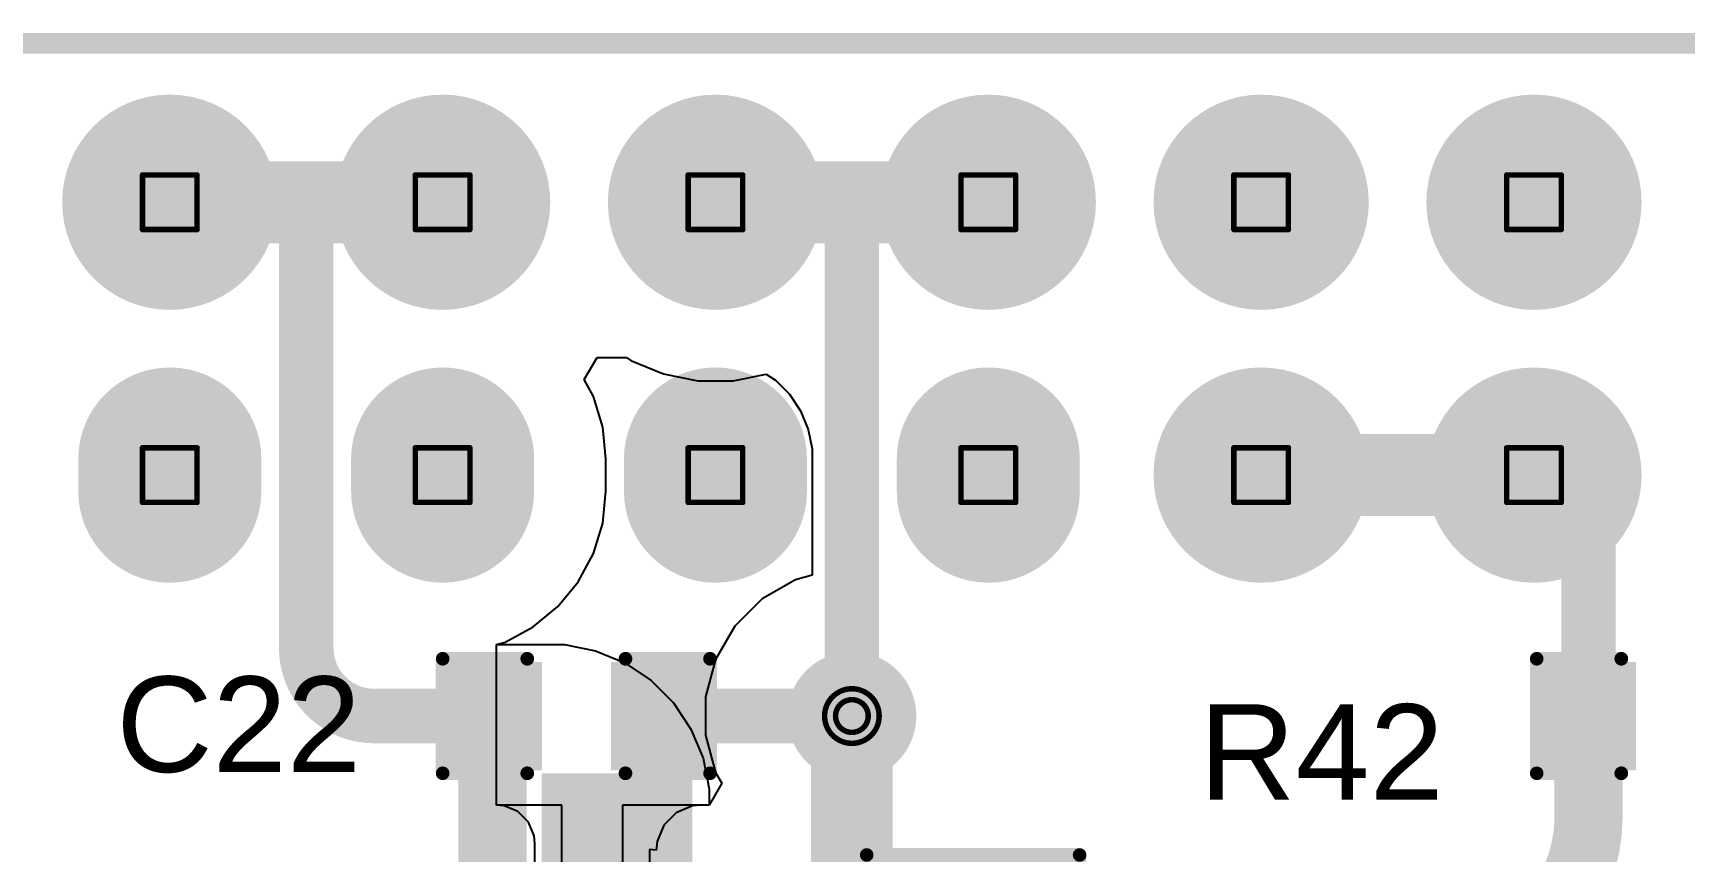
# Model space of a CAD drawing. Header units: inches. Extents: x 0 to 276, y 0 to 124.
# Drawn here: x 49.92 to 65.3, y 57.22 to 64.85 of the extents above; entities that cross this region are included whole.
import ezdxf

# ---------------------------------------------------------------- set-up
doc = ezdxf.new("R2010")
doc.units = ezdxf.units.IN
for name, color, linetype in [('Board Outline', 216, 'Continuous'), ('Bottom Layer', 5, 'Continuous'), ('Bottom Solder', 6, 'Continuous'), ('Drill Drawing', 1, 'Continuous'), ('Multi-Layer', 9, 'Continuous'), ('Pad Holes', 156, 'Continuous'), ('Top Layer', 1, 'Continuous'), ('Top Overlay', 2, 'Continuous'), ('Top Paste', 8, 'Continuous'), ('Top Solder', 216, 'Continuous'), ('Via Holes', 16, 'Continuous')]:
    doc.layers.add(name, color=color, linetype=linetype)
doc.styles.add('Arial', font='', dxfattribs={"height": 0.2})
doc.styles.get('Arial').set_extended_font_data('Arial')

# ---------------------------------------------------------------- blocks, each defined once
blk = doc.blocks.new('SFH11_PBPC_D12_RA_BK_10')
at = {"layer": 'Bottom Layer'}
h = blk.add_hatch(color=5, dxfattribs=at)
edge = h.paths.add_edge_path()
edge.add_arc((-8.89, 1.27), 0.9, 0, 360)
h = blk.add_hatch(color=5, dxfattribs=at)
edge = h.paths.add_edge_path()
edge.add_arc((-6.35, 1.27), 0.9, 0, 360)
h = blk.add_hatch(color=5, dxfattribs=at)
edge = h.paths.add_edge_path()
edge.add_arc((-3.81, 1.12), 0.75, 180, 360)
edge.add_line((-3.06, 1.12), (-3.06, 1.42))
edge.add_arc((-3.81, 1.42), 0.75, 0, 180)
edge.add_line((-4.56, 1.42), (-4.56, 1.12))
h = blk.add_hatch(color=5, dxfattribs=at)
edge = h.paths.add_edge_path()
edge.add_arc((-1.27, 1.12), 0.75, 180, 360)
edge.add_line((-0.52, 1.12), (-0.52, 1.42))
edge.add_arc((-1.27, 1.42), 0.75, 0, 180)
edge.add_line((-2.02, 1.42), (-2.02, 1.12))
h = blk.add_hatch(color=5, dxfattribs=at)
edge = h.paths.add_edge_path()
edge.add_arc((1.27, 1.12), 0.75, 180, 360)
edge.add_line((2.02, 1.12), (2.02, 1.42))
edge.add_arc((1.27, 1.42), 0.75, 0, 180)
edge.add_line((0.52, 1.42), (0.52, 1.12))
h = blk.add_hatch(color=5, dxfattribs=at)
edge = h.paths.add_edge_path()
edge.add_arc((3.81, 1.12), 0.75, 180, 360)
edge.add_line((4.56, 1.12), (4.56, 1.42))
edge.add_arc((3.81, 1.42), 0.75, 0, 180)
edge.add_line((3.06, 1.42), (3.06, 1.12))
h = blk.add_hatch(color=5, dxfattribs=at)
edge = h.paths.add_edge_path()
edge.add_arc((-8.89, -1.27), 0.9, 0, 360)
h = blk.add_hatch(color=5, dxfattribs=at)
edge = h.paths.add_edge_path()
edge.add_arc((-6.35, -1.27), 0.9, 0, 360)
h = blk.add_hatch(color=5, dxfattribs=at)
edge = h.paths.add_edge_path()
edge.add_arc((-3.81, -1.27), 0.9, 0, 360)
h = blk.add_hatch(color=5, dxfattribs=at)
edge = h.paths.add_edge_path()
edge.add_arc((-1.27, -1.27), 0.9, 0, 360)
h = blk.add_hatch(color=5, dxfattribs=at)
edge = h.paths.add_edge_path()
edge.add_arc((1.27, -1.27), 0.9, 0, 360)
h = blk.add_hatch(color=5, dxfattribs=at)
edge = h.paths.add_edge_path()
edge.add_arc((3.81, -1.27), 0.9, 0, 360)
at = {"layer": 'Bottom Solder'}
h = blk.add_hatch(color=6, dxfattribs=at)
edge = h.paths.add_edge_path()
edge.add_arc((-8.89, 1.27), 1.002, 0, 360)
h = blk.add_hatch(color=6, dxfattribs=at)
edge = h.paths.add_edge_path()
edge.add_arc((-6.35, 1.27), 1.002, 0, 360)
h = blk.add_hatch(color=6, dxfattribs=at)
edge = h.paths.add_edge_path()
edge.add_arc((-3.81, 1.12), 0.852, 180, 360)
edge.add_line((-2.958, 1.12), (-2.958, 1.42))
edge.add_arc((-3.81, 1.42), 0.852, 0, 180)
edge.add_line((-4.662, 1.42), (-4.662, 1.12))
h = blk.add_hatch(color=6, dxfattribs=at)
edge = h.paths.add_edge_path()
edge.add_arc((-1.27, 1.12), 0.852, 180, 360)
edge.add_line((-0.418, 1.12), (-0.418, 1.42))
edge.add_arc((-1.27, 1.42), 0.852, 0, 180)
edge.add_line((-2.122, 1.42), (-2.122, 1.12))
h = blk.add_hatch(color=6, dxfattribs=at)
edge = h.paths.add_edge_path()
edge.add_arc((1.27, 1.12), 0.852, 180, 360)
edge.add_line((2.122, 1.12), (2.122, 1.42))
edge.add_arc((1.27, 1.42), 0.852, 0, 180)
edge.add_line((0.418, 1.42), (0.418, 1.12))
h = blk.add_hatch(color=6, dxfattribs=at)
edge = h.paths.add_edge_path()
edge.add_arc((3.81, 1.12), 0.852, 180, 360)
edge.add_line((4.662, 1.12), (4.662, 1.42))
edge.add_arc((3.81, 1.42), 0.852, 0, 180)
edge.add_line((2.958, 1.42), (2.958, 1.12))
h = blk.add_hatch(color=6, dxfattribs=at)
edge = h.paths.add_edge_path()
edge.add_arc((-8.89, -1.27), 1.002, 0, 360)
h = blk.add_hatch(color=6, dxfattribs=at)
edge = h.paths.add_edge_path()
edge.add_arc((-6.35, -1.27), 1.002, 0, 360)
h = blk.add_hatch(color=6, dxfattribs=at)
edge = h.paths.add_edge_path()
edge.add_arc((-3.81, -1.27), 1.002, 0, 360)
h = blk.add_hatch(color=6, dxfattribs=at)
edge = h.paths.add_edge_path()
edge.add_arc((-1.27, -1.27), 1.002, 0, 360)
h = blk.add_hatch(color=6, dxfattribs=at)
edge = h.paths.add_edge_path()
edge.add_arc((1.27, -1.27), 1.002, 0, 360)
h = blk.add_hatch(color=6, dxfattribs=at)
edge = h.paths.add_edge_path()
edge.add_arc((3.81, -1.27), 1.002, 0, 360)
at = {"layer": 'Multi-Layer'}
h = blk.add_hatch(color=9, dxfattribs=at)
edge = h.paths.add_edge_path()
edge.add_arc((-8.89, 1.27), 0.9, 0, 360)
h = blk.add_hatch(color=9, dxfattribs=at)
edge = h.paths.add_edge_path()
edge.add_arc((-6.35, 1.27), 0.9, 0, 360)
h = blk.add_hatch(color=9, dxfattribs=at)
edge = h.paths.add_edge_path()
edge.add_arc((-3.81, 1.12), 0.75, 180, 360)
edge.add_line((-3.06, 1.12), (-3.06, 1.42))
edge.add_arc((-3.81, 1.42), 0.75, 0, 180)
edge.add_line((-4.56, 1.42), (-4.56, 1.12))
h = blk.add_hatch(color=9, dxfattribs=at)
edge = h.paths.add_edge_path()
edge.add_arc((-1.27, 1.12), 0.75, 180, 360)
edge.add_line((-0.52, 1.12), (-0.52, 1.42))
edge.add_arc((-1.27, 1.42), 0.75, 0, 180)
edge.add_line((-2.02, 1.42), (-2.02, 1.12))
h = blk.add_hatch(color=9, dxfattribs=at)
edge = h.paths.add_edge_path()
edge.add_arc((1.27, 1.12), 0.75, 180, 360)
edge.add_line((2.02, 1.12), (2.02, 1.42))
edge.add_arc((1.27, 1.42), 0.75, 0, 180)
edge.add_line((0.52, 1.42), (0.52, 1.12))
h = blk.add_hatch(color=9, dxfattribs=at)
edge = h.paths.add_edge_path()
edge.add_arc((3.81, 1.12), 0.75, 180, 360)
edge.add_line((4.56, 1.12), (4.56, 1.42))
edge.add_arc((3.81, 1.42), 0.75, 0, 180)
edge.add_line((3.06, 1.42), (3.06, 1.12))
h = blk.add_hatch(color=9, dxfattribs=at)
edge = h.paths.add_edge_path()
edge.add_arc((-8.89, -1.27), 0.9, 0, 360)
h = blk.add_hatch(color=9, dxfattribs=at)
edge = h.paths.add_edge_path()
edge.add_arc((-6.35, -1.27), 0.9, 0, 360)
h = blk.add_hatch(color=9, dxfattribs=at)
edge = h.paths.add_edge_path()
edge.add_arc((-3.81, -1.27), 0.9, 0, 360)
h = blk.add_hatch(color=9, dxfattribs=at)
edge = h.paths.add_edge_path()
edge.add_arc((-1.27, -1.27), 0.9, 0, 360)
h = blk.add_hatch(color=9, dxfattribs=at)
edge = h.paths.add_edge_path()
edge.add_arc((1.27, -1.27), 0.9, 0, 360)
h = blk.add_hatch(color=9, dxfattribs=at)
edge = h.paths.add_edge_path()
edge.add_arc((3.81, -1.27), 0.9, 0, 360)
at = {"layer": 'Pad Holes'}
h = blk.add_hatch(color=7, dxfattribs=at)
edge = h.paths.add_edge_path()
edge.add_arc((-8.89, 1.27), 0.51, 0, 360)
h = blk.add_hatch(color=7, dxfattribs=at)
edge = h.paths.add_edge_path()
edge.add_arc((-6.35, 1.27), 0.51, 0, 360)
h = blk.add_hatch(color=7, dxfattribs=at)
edge = h.paths.add_edge_path()
edge.add_arc((-3.81, 1.27), 0.51, 0, 360)
h = blk.add_hatch(color=7, dxfattribs=at)
edge = h.paths.add_edge_path()
edge.add_arc((-1.27, 1.27), 0.51, 0, 360)
h = blk.add_hatch(color=7, dxfattribs=at)
edge = h.paths.add_edge_path()
edge.add_arc((1.27, 1.27), 0.51, 0, 360)
h = blk.add_hatch(color=7, dxfattribs=at)
edge = h.paths.add_edge_path()
edge.add_arc((3.81, 1.27), 0.51, 0, 360)
h = blk.add_hatch(color=7, dxfattribs=at)
edge = h.paths.add_edge_path()
edge.add_arc((-8.89, -1.27), 0.51, 0, 360)
h = blk.add_hatch(color=7, dxfattribs=at)
edge = h.paths.add_edge_path()
edge.add_arc((-6.35, -1.27), 0.51, 0, 360)
h = blk.add_hatch(color=7, dxfattribs=at)
edge = h.paths.add_edge_path()
edge.add_arc((-3.81, -1.27), 0.51, 0, 360)
h = blk.add_hatch(color=7, dxfattribs=at)
edge = h.paths.add_edge_path()
edge.add_arc((-1.27, -1.27), 0.51, 0, 360)
h = blk.add_hatch(color=7, dxfattribs=at)
edge = h.paths.add_edge_path()
edge.add_arc((1.27, -1.27), 0.51, 0, 360)
h = blk.add_hatch(color=7, dxfattribs=at)
edge = h.paths.add_edge_path()
edge.add_arc((3.81, -1.27), 0.51, 0, 360)
at = {"layer": 'Top Layer'}
h = blk.add_hatch(color=1, dxfattribs=at)
edge = h.paths.add_edge_path()
edge.add_arc((-8.89, 1.27), 0.9, 0, 360)
h = blk.add_hatch(color=1, dxfattribs=at)
edge = h.paths.add_edge_path()
edge.add_arc((-6.35, 1.27), 0.9, 0, 360)
h = blk.add_hatch(color=1, dxfattribs=at)
edge = h.paths.add_edge_path()
edge.add_arc((-3.81, 1.12), 0.75, 180, 360)
edge.add_line((-3.06, 1.12), (-3.06, 1.42))
edge.add_arc((-3.81, 1.42), 0.75, 0, 180)
edge.add_line((-4.56, 1.42), (-4.56, 1.12))
h = blk.add_hatch(color=1, dxfattribs=at)
edge = h.paths.add_edge_path()
edge.add_arc((-1.27, 1.12), 0.75, 180, 360)
edge.add_line((-0.52, 1.12), (-0.52, 1.42))
edge.add_arc((-1.27, 1.42), 0.75, 0, 180)
edge.add_line((-2.02, 1.42), (-2.02, 1.12))
h = blk.add_hatch(color=1, dxfattribs=at)
edge = h.paths.add_edge_path()
edge.add_arc((1.27, 1.12), 0.75, 180, 360)
edge.add_line((2.02, 1.12), (2.02, 1.42))
edge.add_arc((1.27, 1.42), 0.75, 0, 180)
edge.add_line((0.52, 1.42), (0.52, 1.12))
h = blk.add_hatch(color=1, dxfattribs=at)
edge = h.paths.add_edge_path()
edge.add_arc((3.81, 1.12), 0.75, 180, 360)
edge.add_line((4.56, 1.12), (4.56, 1.42))
edge.add_arc((3.81, 1.42), 0.75, 0, 180)
edge.add_line((3.06, 1.42), (3.06, 1.12))
h = blk.add_hatch(color=1, dxfattribs=at)
edge = h.paths.add_edge_path()
edge.add_arc((-8.89, -1.27), 0.9, 0, 360)
h = blk.add_hatch(color=1, dxfattribs=at)
edge = h.paths.add_edge_path()
edge.add_arc((-6.35, -1.27), 0.9, 0, 360)
h = blk.add_hatch(color=1, dxfattribs=at)
edge = h.paths.add_edge_path()
edge.add_arc((-3.81, -1.27), 0.9, 0, 360)
h = blk.add_hatch(color=1, dxfattribs=at)
edge = h.paths.add_edge_path()
edge.add_arc((-1.27, -1.27), 0.9, 0, 360)
h = blk.add_hatch(color=1, dxfattribs=at)
edge = h.paths.add_edge_path()
edge.add_arc((1.27, -1.27), 0.9, 0, 360)
h = blk.add_hatch(color=1, dxfattribs=at)
edge = h.paths.add_edge_path()
edge.add_arc((3.81, -1.27), 0.9, 0, 360)
at = {"layer": 'Top Solder'}
h = blk.add_hatch(color=216, dxfattribs=at)
edge = h.paths.add_edge_path()
edge.add_arc((-8.89, 1.27), 1.002, 0, 360)
h = blk.add_hatch(color=216, dxfattribs=at)
edge = h.paths.add_edge_path()
edge.add_arc((-6.35, 1.27), 1.002, 0, 360)
h = blk.add_hatch(color=216, dxfattribs=at)
edge = h.paths.add_edge_path()
edge.add_arc((-3.81, 1.12), 0.852, 180, 360)
edge.add_line((-2.958, 1.12), (-2.958, 1.42))
edge.add_arc((-3.81, 1.42), 0.852, 0, 180)
edge.add_line((-4.662, 1.42), (-4.662, 1.12))
h = blk.add_hatch(color=216, dxfattribs=at)
edge = h.paths.add_edge_path()
edge.add_arc((-1.27, 1.12), 0.852, 180, 360)
edge.add_line((-0.418, 1.12), (-0.418, 1.42))
edge.add_arc((-1.27, 1.42), 0.852, 0, 180)
edge.add_line((-2.122, 1.42), (-2.122, 1.12))
h = blk.add_hatch(color=216, dxfattribs=at)
edge = h.paths.add_edge_path()
edge.add_arc((1.27, 1.12), 0.852, 180, 360)
edge.add_line((2.122, 1.12), (2.122, 1.42))
edge.add_arc((1.27, 1.42), 0.852, 0, 180)
edge.add_line((0.418, 1.42), (0.418, 1.12))
h = blk.add_hatch(color=216, dxfattribs=at)
edge = h.paths.add_edge_path()
edge.add_arc((3.81, 1.12), 0.852, 180, 360)
edge.add_line((4.662, 1.12), (4.662, 1.42))
edge.add_arc((3.81, 1.42), 0.852, 0, 180)
edge.add_line((2.958, 1.42), (2.958, 1.12))
h = blk.add_hatch(color=216, dxfattribs=at)
edge = h.paths.add_edge_path()
edge.add_arc((-8.89, -1.27), 1.002, 0, 360)
h = blk.add_hatch(color=216, dxfattribs=at)
edge = h.paths.add_edge_path()
edge.add_arc((-6.35, -1.27), 1.002, 0, 360)
h = blk.add_hatch(color=216, dxfattribs=at)
edge = h.paths.add_edge_path()
edge.add_arc((-3.81, -1.27), 1.002, 0, 360)
h = blk.add_hatch(color=216, dxfattribs=at)
edge = h.paths.add_edge_path()
edge.add_arc((-1.27, -1.27), 1.002, 0, 360)
h = blk.add_hatch(color=216, dxfattribs=at)
edge = h.paths.add_edge_path()
edge.add_arc((1.27, -1.27), 1.002, 0, 360)
h = blk.add_hatch(color=216, dxfattribs=at)
edge = h.paths.add_edge_path()
edge.add_arc((3.81, -1.27), 1.002, 0, 360)
blk = doc.blocks.new('C___1206_29')
at = {"layer": 'Top Layer'}
for points in [[(-2.032, 0.889), (-0.508, 0.889), (-0.508, -0.889), (-2.032, -0.889)], [(0.508, 0.889), (2.032, 0.889), (2.032, -0.889), (0.508, -0.889)]]:
    blk.add_hatch(color=1, dxfattribs=at).paths.add_polyline_path(points)
at = {"layer": 'Top Paste'}
for points in [[(-2.032, 0.889), (-0.508, 0.889), (-0.508, -0.889), (-2.032, -0.889)], [(0.508, 0.889), (2.032, 0.889), (2.032, -0.889), (0.508, -0.889)]]:
    blk.add_hatch(color=8, dxfattribs=at).paths.add_polyline_path(points)
at = {"layer": 'Top Solder'}
for points in [[(-2.134, 0.991), (-0.406, 0.991), (-0.406, -0.991), (-2.134, -0.991)], [(0.406, 0.991), (2.134, 0.991), (2.134, -0.991), (0.406, -0.991)]]:
    blk.add_hatch(color=216, dxfattribs=at).paths.add_polyline_path(points)
at = {"layer": 'Top Overlay'}
for points in [[(-2.134, 0.991, 0.127, 0.127, 0), (-2.134, -0.991, 0.127, 0.127, 0)], [(-2.134, 0.991, 0.127, 0.127, 0), (-0.61, 0.991, 0.127, 0.127, 0)], [(0.61, 0.991, 0.127, 0.127, 0), (2.134, 0.991, 0.127, 0.127, 0)], [(2.134, 0.991, 0.127, 0.127, 0), (2.134, -0.991, 0.127, 0.127, 0)], [(-2.134, -0.991, 0.127, 0.127, 0), (-0.61, -0.991, 0.127, 0.127, 0)], [(0.61, -0.991, 0.127, 0.127, 0), (2.134, -0.991, 0.127, 0.127, 0)]]:
    blk.add_lwpolyline(points, format="xyseb", dxfattribs=at)
for points in [[(-2.165, 0.991, 0.0635, 0.0635, 1), (-2.102, 0.991, 0.0635, 0.0635, 1)], [(-2.165, 0.991, 0.0635, 0.0635, 1), (-2.102, 0.991, 0.0635, 0.0635, 1)], [(-0.641, 0.991, 0.0635, 0.0635, 1), (-0.578, 0.991, 0.0635, 0.0635, 1)], [(0.578, 0.991, 0.0635, 0.0635, 1), (0.641, 0.991, 0.0635, 0.0635, 1)], [(2.102, 0.991, 0.0635, 0.0635, 1), (2.165, 0.991, 0.0635, 0.0635, 1)], [(2.102, 0.991, 0.0635, 0.0635, 1), (2.165, 0.991, 0.0635, 0.0635, 1)], [(-2.165, -0.991, 0.0635, 0.0635, 1), (-2.102, -0.991, 0.0635, 0.0635, 1)], [(-2.165, -0.991, 0.0635, 0.0635, 1), (-2.102, -0.991, 0.0635, 0.0635, 1)], [(-0.641, -0.991, 0.0635, 0.0635, 1), (-0.578, -0.991, 0.0635, 0.0635, 1)], [(0.578, -0.991, 0.0635, 0.0635, 1), (0.641, -0.991, 0.0635, 0.0635, 1)], [(2.102, -0.991, 0.0635, 0.0635, 1), (2.165, -0.991, 0.0635, 0.0635, 1)], [(2.102, -0.991, 0.0635, 0.0635, 1), (2.165, -0.991, 0.0635, 0.0635, 1)]]:
    blk.add_lwpolyline(points, format="xyseb", close=True, dxfattribs=at)
blk = doc.blocks.new('C___0603_31')
at = {"layer": 'Top Layer'}
for points in [[(-0.381, 0.445), (-0.381, -0.445), (-1.143, -0.445), (-1.143, 0.445)], [(1.143, 0.445), (1.143, -0.445), (0.381, -0.445), (0.381, 0.445)]]:
    blk.add_hatch(color=1, dxfattribs=at).paths.add_polyline_path(points)
at = {"layer": 'Top Paste'}
for points in [[(-0.381, 0.445), (-0.381, -0.445), (-1.143, -0.445), (-1.143, 0.445)], [(1.143, 0.445), (1.143, -0.445), (0.381, -0.445), (0.381, 0.445)]]:
    blk.add_hatch(color=8, dxfattribs=at).paths.add_polyline_path(points)
at = {"layer": 'Top Solder'}
for points in [[(-0.321, 0.504), (-0.321, -0.504), (-1.203, -0.504), (-1.203, 0.504)], [(1.203, 0.504), (1.203, -0.504), (0.321, -0.504), (0.321, 0.504)]]:
    blk.add_hatch(color=216, dxfattribs=at).paths.add_polyline_path(points)
at = {"layer": 'Top Overlay'}
for points in [[(-1.245, 0.533, 0.127, 0.127, 0), (-1.245, -0.533, 0.127, 0.127, 0)], [(-0.457, 0.533, 0.127, 0.127, 0), (-1.245, 0.533, 0.127, 0.127, 0)], [(1.245, 0.533, 0.127, 0.127, 0), (0.457, 0.533, 0.127, 0.127, 0)], [(1.245, 0.533, 0.127, 0.127, 0), (1.245, -0.533, 0.127, 0.127, 0)], [(-0.457, -0.533, 0.127, 0.127, 0), (-1.245, -0.533, 0.127, 0.127, 0)], [(1.245, -0.533, 0.127, 0.127, 0), (0.457, -0.533, 0.127, 0.127, 0)]]:
    blk.add_lwpolyline(points, format="xyseb", dxfattribs=at)
for points in [[(-1.276, 0.533, 0.0635, 0.0635, 1), (-1.213, 0.533, 0.0635, 0.0635, 1)], [(-1.276, 0.533, 0.0635, 0.0635, 1), (-1.213, 0.533, 0.0635, 0.0635, 1)], [(-0.489, 0.533, 0.0635, 0.0635, 1), (-0.425, 0.533, 0.0635, 0.0635, 1)], [(0.425, 0.533, 0.0635, 0.0635, 1), (0.489, 0.533, 0.0635, 0.0635, 1)], [(1.213, 0.533, 0.0635, 0.0635, 1), (1.276, 0.533, 0.0635, 0.0635, 1)], [(1.213, 0.533, 0.0635, 0.0635, 1), (1.276, 0.533, 0.0635, 0.0635, 1)], [(-1.276, -0.533, 0.0635, 0.0635, 1), (-1.213, -0.533, 0.0635, 0.0635, 1)], [(-1.276, -0.533, 0.0635, 0.0635, 1), (-1.213, -0.533, 0.0635, 0.0635, 1)], [(-0.489, -0.533, 0.0635, 0.0635, 1), (-0.425, -0.533, 0.0635, 0.0635, 1)], [(0.425, -0.533, 0.0635, 0.0635, 1), (0.489, -0.533, 0.0635, 0.0635, 1)], [(1.213, -0.533, 0.0635, 0.0635, 1), (1.276, -0.533, 0.0635, 0.0635, 1)], [(1.213, -0.533, 0.0635, 0.0635, 1), (1.276, -0.533, 0.0635, 0.0635, 1)]]:
    blk.add_lwpolyline(points, format="xyseb", close=True, dxfattribs=at)
blk = doc.blocks.new('C___0603_34')
at = {"layer": 'Top Layer'}
for points in [[(-0.381, 0.445), (-0.381, -0.445), (-1.143, -0.445), (-1.143, 0.445)], [(1.143, 0.445), (1.143, -0.445), (0.381, -0.445), (0.381, 0.445)]]:
    blk.add_hatch(color=1, dxfattribs=at).paths.add_polyline_path(points)
at = {"layer": 'Top Paste'}
for points in [[(-0.381, 0.445), (-0.381, -0.445), (-1.143, -0.445), (-1.143, 0.445)], [(1.143, 0.445), (1.143, -0.445), (0.381, -0.445), (0.381, 0.445)]]:
    blk.add_hatch(color=8, dxfattribs=at).paths.add_polyline_path(points)
at = {"layer": 'Top Solder'}
for points in [[(-0.321, 0.504), (-0.321, -0.504), (-1.203, -0.504), (-1.203, 0.504)], [(1.203, 0.504), (1.203, -0.504), (0.321, -0.504), (0.321, 0.504)]]:
    blk.add_hatch(color=216, dxfattribs=at).paths.add_polyline_path(points)
at = {"layer": 'Top Overlay'}
for points in [[(-1.245, 0.533, 0.127, 0.127, 0), (-1.245, -0.533, 0.127, 0.127, 0)], [(-0.457, 0.533, 0.127, 0.127, 0), (-1.245, 0.533, 0.127, 0.127, 0)], [(1.245, 0.533, 0.127, 0.127, 0), (0.457, 0.533, 0.127, 0.127, 0)], [(1.245, 0.533, 0.127, 0.127, 0), (1.245, -0.533, 0.127, 0.127, 0)], [(-0.457, -0.533, 0.127, 0.127, 0), (-1.245, -0.533, 0.127, 0.127, 0)], [(1.245, -0.533, 0.127, 0.127, 0), (0.457, -0.533, 0.127, 0.127, 0)]]:
    blk.add_lwpolyline(points, format="xyseb", dxfattribs=at)
for points in [[(-1.276, 0.533, 0.0635, 0.0635, 1), (-1.213, 0.533, 0.0635, 0.0635, 1)], [(-1.276, 0.533, 0.0635, 0.0635, 1), (-1.213, 0.533, 0.0635, 0.0635, 1)], [(-0.489, 0.533, 0.0635, 0.0635, 1), (-0.425, 0.533, 0.0635, 0.0635, 1)], [(0.425, 0.533, 0.0635, 0.0635, 1), (0.489, 0.533, 0.0635, 0.0635, 1)], [(1.213, 0.533, 0.0635, 0.0635, 1), (1.276, 0.533, 0.0635, 0.0635, 1)], [(1.213, 0.533, 0.0635, 0.0635, 1), (1.276, 0.533, 0.0635, 0.0635, 1)], [(-1.276, -0.533, 0.0635, 0.0635, 1), (-1.213, -0.533, 0.0635, 0.0635, 1)], [(-1.276, -0.533, 0.0635, 0.0635, 1), (-1.213, -0.533, 0.0635, 0.0635, 1)], [(-0.489, -0.533, 0.0635, 0.0635, 1), (-0.425, -0.533, 0.0635, 0.0635, 1)], [(0.425, -0.533, 0.0635, 0.0635, 1), (0.489, -0.533, 0.0635, 0.0635, 1)], [(1.213, -0.533, 0.0635, 0.0635, 1), (1.276, -0.533, 0.0635, 0.0635, 1)], [(1.213, -0.533, 0.0635, 0.0635, 1), (1.276, -0.533, 0.0635, 0.0635, 1)]]:
    blk.add_lwpolyline(points, format="xyseb", close=True, dxfattribs=at)

msp = doc.modelspace()

# ---------------------------------------------------------------- hatches: boundary and pattern name
at = {"layer": 'Bottom Layer'}
h = msp.add_hatch(color=5, dxfattribs=at)
edge = h.paths.add_edge_path()
edge.add_arc((57.54, 58.487), 0.6, 0, 360)
msp.add_hatch(color=5, dxfattribs=at).paths.add_polyline_path([(54.653, 54.127), (55.719, 54.127), (55.719, 57.954), (54.653, 57.954)])
at = {"layer": 'Top Layer'}
h = msp.add_hatch(color=1, dxfattribs=at)
edge = h.paths.add_edge_path()
edge.add_arc((57.54, 58.487), 0.6, 0, 360)
at = {"layer": 'Via Holes'}
h = msp.add_hatch(color=7, dxfattribs=at)
edge = h.paths.add_edge_path()
edge.add_arc((57.54, 58.487), 0.3, 0, 360)

# ---------------------------------------------------------------- linework, layer by layer
at = {"layer": 'Board Outline'}
msp.add_lwpolyline([(0.25, 64.75, 0.191, 0.191, 0), (109.75, 64.75, 0.191, 0.191, 0)], format="xyseb", dxfattribs=at)
at = {"layer": 'Bottom Layer'}
for p, q in [((55.049, 61.62), (55.168, 61.824)), ((55.168, 61.824), (55.443, 61.824)), ((55.443, 61.824), (55.483, 61.797)), ((55.483, 61.797), (55.785, 61.672)), ((55.785, 61.672), (56.106, 61.608)), ((56.434, 61.608), (56.743, 61.67)), ((56.743, 61.67), (56.828, 61.613)), ((55.134, 61.461), (55.049, 61.62)), ((56.106, 61.608), (56.434, 61.608)), ((56.828, 61.613), (56.959, 61.482)), ((55.22, 61.176), (55.134, 61.461)), ((56.959, 61.482), (57.063, 61.327)), ((57.063, 61.327), (57.134, 61.155)), ((55.249, 60.88), (55.22, 61.176)), ((57.134, 61.155), (57.17, 60.973)), ((57.17, 60.973), (57.17, 60.88)), ((55.249, 60.58), (55.249, 60.88)), ((57.17, 60.88), (57.17, 60.88)), ((57.17, 60.88), (57.17, 59.798)), ((55.22, 60.284), (55.249, 60.58)), ((55.134, 59.999), (55.22, 60.284)), ((54.993, 59.736), (55.134, 59.999)), ((54.804, 59.506), (54.993, 59.736)), ((57.014, 59.756), (56.704, 59.577)), ((57.17, 59.798), (57.014, 59.756)), ((56.704, 59.577), (56.45, 59.323)), ((54.574, 59.317), (54.804, 59.506)), ((54.311, 59.176), (54.574, 59.317)), ((56.45, 59.323), (56.271, 59.013)), ((54.233, 59.153), (54.311, 59.176)), ((54.233, 57.658), (54.233, 59.153)), ((54.233, 59.153), (54.717, 59.153)), ((54.233, 57.658), (54.233, 59.153)), ((54.717, 59.153), (54.864, 59.153)), ((54.864, 59.153), (55.153, 59.095)), ((55.153, 59.095), (55.425, 58.982)), ((55.425, 58.982), (55.67, 58.819)), ((56.271, 59.013), (56.178, 58.666)), ((55.67, 58.819), (55.878, 58.611)), ((55.878, 58.611), (56.042, 58.366)), ((56.178, 58.666), (56.178, 58.308)), ((56.042, 58.366), (56.154, 58.094)), ((56.178, 58.308), (56.271, 57.961)), ((56.154, 58.094), (56.212, 57.805)), ((56.329, 57.861), (56.212, 57.658)), ((56.271, 57.961), (56.329, 57.861)), ((56.212, 57.805), (56.212, 57.658)), ((54.303, 57.651), (54.233, 57.658)), ((54.233, 57.658), (54.233, 57.658)), ((54.841, 57.658), (54.233, 57.658)), ((54.431, 57.598), (54.303, 57.651)), ((54.529, 57.499), (54.431, 57.598)), ((54.841, 54.534), (54.841, 57.658)), ((56.212, 57.658), (55.403, 57.658)), ((55.403, 57.658), (55.403, 54.534)), ((55.905, 57.587), (55.79, 57.471)), ((56.057, 57.65), (55.905, 57.587)), ((56.139, 57.658), (56.057, 57.65)), ((56.212, 57.658), (56.139, 57.658)), ((56.212, 57.658), (56.212, 57.658)), ((54.582, 57.371), (54.529, 57.499)), ((54.589, 57.301), (54.582, 57.371)), ((55.79, 57.471), (55.727, 57.32)), ((54.589, 54.953), (54.589, 57.301)), ((55.719, 57.238), (55.655, 57.246)), ((55.655, 57.246), (55.655, 54.98)), ((55.727, 57.32), (55.719, 57.238)), ((55.719, 57.238), (55.719, 57.238))]:
    msp.add_line(p, q, dxfattribs=at)
for points in [[(51.19, 63.27, 0.762, 0.762, 0), (53.73, 63.27, 0.762, 0.762, 0)], [(56.27, 63.27, 0.762, 0.762, 0), (58.81, 63.27, 0.762, 0.762, 0)], [(61.35, 60.73, 0.762, 0.762, 0), (63.89, 60.73, 0.762, 0.762, 0)], [(57.54, 56.705, 0.762, 0.762, 0), (57.54, 58.487, 0.762, 0.762, 0)]]:
    msp.add_lwpolyline(points, format="xyseb", dxfattribs=at)
for points in [[(51, 63.27, 0.381, 0.381, 1), (51.381, 63.27, 0.381, 0.381, 1)], [(53.539, 63.27, 0.381, 0.381, 1), (53.92, 63.27, 0.381, 0.381, 1)], [(56.079, 63.27, 0.381, 0.381, 1), (56.46, 63.27, 0.381, 0.381, 1)], [(58.619, 63.27, 0.381, 0.381, 1), (59, 63.27, 0.381, 0.381, 1)], [(61.16, 60.73, 0.381, 0.381, 1), (61.541, 60.73, 0.381, 0.381, 1)], [(63.699, 60.73, 0.381, 0.381, 1), (64.08, 60.73, 0.381, 0.381, 1)], [(57.35, 58.487, 0.381, 0.381, 1), (57.731, 58.487, 0.381, 0.381, 1)]]:
    msp.add_lwpolyline(points, format="xyseb", close=True, dxfattribs=at)
at = {"layer": 'Drill Drawing'}
for points in [[(50.936, 63.524, 0.0508, 0.0508, 0), (51.444, 63.524, 0.0508, 0.0508, 0)], [(50.936, 63.016, 0.0508, 0.0508, 0), (50.936, 63.524, 0.0508, 0.0508, 0)], [(51.444, 63.016, 0.0508, 0.0508, 0), (51.444, 63.524, 0.0508, 0.0508, 0)], [(53.476, 63.524, 0.0508, 0.0508, 0), (53.984, 63.524, 0.0508, 0.0508, 0)], [(53.476, 63.016, 0.0508, 0.0508, 0), (53.476, 63.524, 0.0508, 0.0508, 0)], [(53.984, 63.016, 0.0508, 0.0508, 0), (53.984, 63.524, 0.0508, 0.0508, 0)], [(56.016, 63.524, 0.0508, 0.0508, 0), (56.524, 63.524, 0.0508, 0.0508, 0)], [(56.016, 63.016, 0.0508, 0.0508, 0), (56.016, 63.524, 0.0508, 0.0508, 0)], [(56.524, 63.016, 0.0508, 0.0508, 0), (56.524, 63.524, 0.0508, 0.0508, 0)], [(58.556, 63.524, 0.0508, 0.0508, 0), (59.064, 63.524, 0.0508, 0.0508, 0)], [(58.556, 63.016, 0.0508, 0.0508, 0), (58.556, 63.524, 0.0508, 0.0508, 0)], [(59.064, 63.016, 0.0508, 0.0508, 0), (59.064, 63.524, 0.0508, 0.0508, 0)], [(61.096, 63.524, 0.0508, 0.0508, 0), (61.604, 63.524, 0.0508, 0.0508, 0)], [(61.096, 63.016, 0.0508, 0.0508, 0), (61.096, 63.524, 0.0508, 0.0508, 0)], [(61.604, 63.016, 0.0508, 0.0508, 0), (61.604, 63.524, 0.0508, 0.0508, 0)], [(63.636, 63.524, 0.0508, 0.0508, 0), (64.144, 63.524, 0.0508, 0.0508, 0)], [(63.636, 63.016, 0.0508, 0.0508, 0), (63.636, 63.524, 0.0508, 0.0508, 0)], [(64.144, 63.016, 0.0508, 0.0508, 0), (64.144, 63.524, 0.0508, 0.0508, 0)], [(50.936, 63.016, 0.0508, 0.0508, 0), (51.444, 63.016, 0.0508, 0.0508, 0)], [(53.476, 63.016, 0.0508, 0.0508, 0), (53.984, 63.016, 0.0508, 0.0508, 0)], [(56.016, 63.016, 0.0508, 0.0508, 0), (56.524, 63.016, 0.0508, 0.0508, 0)], [(58.556, 63.016, 0.0508, 0.0508, 0), (59.064, 63.016, 0.0508, 0.0508, 0)], [(61.096, 63.016, 0.0508, 0.0508, 0), (61.604, 63.016, 0.0508, 0.0508, 0)], [(63.636, 63.016, 0.0508, 0.0508, 0), (64.144, 63.016, 0.0508, 0.0508, 0)], [(50.936, 60.984, 0.0508, 0.0508, 0), (51.444, 60.984, 0.0508, 0.0508, 0)], [(50.936, 60.476, 0.0508, 0.0508, 0), (50.936, 60.984, 0.0508, 0.0508, 0)], [(51.444, 60.476, 0.0508, 0.0508, 0), (51.444, 60.984, 0.0508, 0.0508, 0)], [(53.476, 60.984, 0.0508, 0.0508, 0), (53.984, 60.984, 0.0508, 0.0508, 0)], [(53.476, 60.476, 0.0508, 0.0508, 0), (53.476, 60.984, 0.0508, 0.0508, 0)], [(53.984, 60.476, 0.0508, 0.0508, 0), (53.984, 60.984, 0.0508, 0.0508, 0)], [(56.016, 60.984, 0.0508, 0.0508, 0), (56.524, 60.984, 0.0508, 0.0508, 0)], [(56.016, 60.476, 0.0508, 0.0508, 0), (56.016, 60.984, 0.0508, 0.0508, 0)], [(56.524, 60.476, 0.0508, 0.0508, 0), (56.524, 60.984, 0.0508, 0.0508, 0)], [(58.556, 60.984, 0.0508, 0.0508, 0), (59.064, 60.984, 0.0508, 0.0508, 0)], [(58.556, 60.476, 0.0508, 0.0508, 0), (58.556, 60.984, 0.0508, 0.0508, 0)], [(59.064, 60.476, 0.0508, 0.0508, 0), (59.064, 60.984, 0.0508, 0.0508, 0)], [(61.096, 60.984, 0.0508, 0.0508, 0), (61.604, 60.984, 0.0508, 0.0508, 0)], [(61.096, 60.476, 0.0508, 0.0508, 0), (61.096, 60.984, 0.0508, 0.0508, 0)], [(61.604, 60.476, 0.0508, 0.0508, 0), (61.604, 60.984, 0.0508, 0.0508, 0)], [(63.636, 60.984, 0.0508, 0.0508, 0), (64.144, 60.984, 0.0508, 0.0508, 0)], [(63.636, 60.476, 0.0508, 0.0508, 0), (63.636, 60.984, 0.0508, 0.0508, 0)], [(64.144, 60.476, 0.0508, 0.0508, 0), (64.144, 60.984, 0.0508, 0.0508, 0)], [(50.936, 60.476, 0.0508, 0.0508, 0), (51.444, 60.476, 0.0508, 0.0508, 0)], [(53.476, 60.476, 0.0508, 0.0508, 0), (53.984, 60.476, 0.0508, 0.0508, 0)], [(56.016, 60.476, 0.0508, 0.0508, 0), (56.524, 60.476, 0.0508, 0.0508, 0)], [(58.556, 60.476, 0.0508, 0.0508, 0), (59.064, 60.476, 0.0508, 0.0508, 0)], [(61.096, 60.476, 0.0508, 0.0508, 0), (61.604, 60.476, 0.0508, 0.0508, 0)], [(63.636, 60.476, 0.0508, 0.0508, 0), (64.144, 60.476, 0.0508, 0.0508, 0)]]:
    msp.add_lwpolyline(points, format="xyseb", dxfattribs=at)
for points in [[(50.923, 63.524, 0.0254, 0.0254, 1), (50.949, 63.524, 0.0254, 0.0254, 1)], [(50.923, 63.524, 0.0254, 0.0254, 1), (50.949, 63.524, 0.0254, 0.0254, 1)], [(51.431, 63.524, 0.0254, 0.0254, 1), (51.457, 63.524, 0.0254, 0.0254, 1)], [(51.431, 63.524, 0.0254, 0.0254, 1), (51.457, 63.524, 0.0254, 0.0254, 1)], [(53.463, 63.524, 0.0254, 0.0254, 1), (53.489, 63.524, 0.0254, 0.0254, 1)], [(53.463, 63.524, 0.0254, 0.0254, 1), (53.489, 63.524, 0.0254, 0.0254, 1)], [(53.971, 63.524, 0.0254, 0.0254, 1), (53.997, 63.524, 0.0254, 0.0254, 1)], [(53.971, 63.524, 0.0254, 0.0254, 1), (53.997, 63.524, 0.0254, 0.0254, 1)], [(56.003, 63.524, 0.0254, 0.0254, 1), (56.029, 63.524, 0.0254, 0.0254, 1)], [(56.003, 63.524, 0.0254, 0.0254, 1), (56.029, 63.524, 0.0254, 0.0254, 1)], [(56.511, 63.524, 0.0254, 0.0254, 1), (56.537, 63.524, 0.0254, 0.0254, 1)], [(56.511, 63.524, 0.0254, 0.0254, 1), (56.537, 63.524, 0.0254, 0.0254, 1)], [(58.543, 63.524, 0.0254, 0.0254, 1), (58.569, 63.524, 0.0254, 0.0254, 1)], [(58.543, 63.524, 0.0254, 0.0254, 1), (58.569, 63.524, 0.0254, 0.0254, 1)], [(59.051, 63.524, 0.0254, 0.0254, 1), (59.077, 63.524, 0.0254, 0.0254, 1)], [(59.051, 63.524, 0.0254, 0.0254, 1), (59.077, 63.524, 0.0254, 0.0254, 1)], [(61.083, 63.524, 0.0254, 0.0254, 1), (61.109, 63.524, 0.0254, 0.0254, 1)], [(61.083, 63.524, 0.0254, 0.0254, 1), (61.109, 63.524, 0.0254, 0.0254, 1)], [(61.591, 63.524, 0.0254, 0.0254, 1), (61.617, 63.524, 0.0254, 0.0254, 1)], [(61.591, 63.524, 0.0254, 0.0254, 1), (61.617, 63.524, 0.0254, 0.0254, 1)], [(63.623, 63.524, 0.0254, 0.0254, 1), (63.649, 63.524, 0.0254, 0.0254, 1)], [(63.623, 63.524, 0.0254, 0.0254, 1), (63.649, 63.524, 0.0254, 0.0254, 1)], [(64.131, 63.524, 0.0254, 0.0254, 1), (64.157, 63.524, 0.0254, 0.0254, 1)], [(64.131, 63.524, 0.0254, 0.0254, 1), (64.157, 63.524, 0.0254, 0.0254, 1)], [(50.923, 63.016, 0.0254, 0.0254, 1), (50.949, 63.016, 0.0254, 0.0254, 1)], [(50.923, 63.016, 0.0254, 0.0254, 1), (50.949, 63.016, 0.0254, 0.0254, 1)], [(51.431, 63.016, 0.0254, 0.0254, 1), (51.457, 63.016, 0.0254, 0.0254, 1)], [(51.431, 63.016, 0.0254, 0.0254, 1), (51.457, 63.016, 0.0254, 0.0254, 1)], [(53.463, 63.016, 0.0254, 0.0254, 1), (53.489, 63.016, 0.0254, 0.0254, 1)], [(53.463, 63.016, 0.0254, 0.0254, 1), (53.489, 63.016, 0.0254, 0.0254, 1)], [(53.971, 63.016, 0.0254, 0.0254, 1), (53.997, 63.016, 0.0254, 0.0254, 1)], [(53.971, 63.016, 0.0254, 0.0254, 1), (53.997, 63.016, 0.0254, 0.0254, 1)], [(56.003, 63.016, 0.0254, 0.0254, 1), (56.029, 63.016, 0.0254, 0.0254, 1)], [(56.003, 63.016, 0.0254, 0.0254, 1), (56.029, 63.016, 0.0254, 0.0254, 1)], [(56.511, 63.016, 0.0254, 0.0254, 1), (56.537, 63.016, 0.0254, 0.0254, 1)], [(56.511, 63.016, 0.0254, 0.0254, 1), (56.537, 63.016, 0.0254, 0.0254, 1)], [(58.543, 63.016, 0.0254, 0.0254, 1), (58.569, 63.016, 0.0254, 0.0254, 1)], [(58.543, 63.016, 0.0254, 0.0254, 1), (58.569, 63.016, 0.0254, 0.0254, 1)], [(59.051, 63.016, 0.0254, 0.0254, 1), (59.077, 63.016, 0.0254, 0.0254, 1)], [(59.051, 63.016, 0.0254, 0.0254, 1), (59.077, 63.016, 0.0254, 0.0254, 1)], [(61.083, 63.016, 0.0254, 0.0254, 1), (61.109, 63.016, 0.0254, 0.0254, 1)], [(61.083, 63.016, 0.0254, 0.0254, 1), (61.109, 63.016, 0.0254, 0.0254, 1)], [(61.591, 63.016, 0.0254, 0.0254, 1), (61.617, 63.016, 0.0254, 0.0254, 1)], [(61.591, 63.016, 0.0254, 0.0254, 1), (61.617, 63.016, 0.0254, 0.0254, 1)], [(63.623, 63.016, 0.0254, 0.0254, 1), (63.649, 63.016, 0.0254, 0.0254, 1)], [(63.623, 63.016, 0.0254, 0.0254, 1), (63.649, 63.016, 0.0254, 0.0254, 1)], [(64.131, 63.016, 0.0254, 0.0254, 1), (64.157, 63.016, 0.0254, 0.0254, 1)], [(64.131, 63.016, 0.0254, 0.0254, 1), (64.157, 63.016, 0.0254, 0.0254, 1)], [(50.923, 60.984, 0.0254, 0.0254, 1), (50.949, 60.984, 0.0254, 0.0254, 1)], [(50.923, 60.984, 0.0254, 0.0254, 1), (50.949, 60.984, 0.0254, 0.0254, 1)], [(51.431, 60.984, 0.0254, 0.0254, 1), (51.457, 60.984, 0.0254, 0.0254, 1)], [(51.431, 60.984, 0.0254, 0.0254, 1), (51.457, 60.984, 0.0254, 0.0254, 1)], [(53.463, 60.984, 0.0254, 0.0254, 1), (53.489, 60.984, 0.0254, 0.0254, 1)], [(53.463, 60.984, 0.0254, 0.0254, 1), (53.489, 60.984, 0.0254, 0.0254, 1)], [(53.971, 60.984, 0.0254, 0.0254, 1), (53.997, 60.984, 0.0254, 0.0254, 1)], [(53.971, 60.984, 0.0254, 0.0254, 1), (53.997, 60.984, 0.0254, 0.0254, 1)], [(56.003, 60.984, 0.0254, 0.0254, 1), (56.029, 60.984, 0.0254, 0.0254, 1)], [(56.003, 60.984, 0.0254, 0.0254, 1), (56.029, 60.984, 0.0254, 0.0254, 1)], [(56.511, 60.984, 0.0254, 0.0254, 1), (56.537, 60.984, 0.0254, 0.0254, 1)], [(56.511, 60.984, 0.0254, 0.0254, 1), (56.537, 60.984, 0.0254, 0.0254, 1)], [(58.543, 60.984, 0.0254, 0.0254, 1), (58.569, 60.984, 0.0254, 0.0254, 1)], [(58.543, 60.984, 0.0254, 0.0254, 1), (58.569, 60.984, 0.0254, 0.0254, 1)], [(59.051, 60.984, 0.0254, 0.0254, 1), (59.077, 60.984, 0.0254, 0.0254, 1)], [(59.051, 60.984, 0.0254, 0.0254, 1), (59.077, 60.984, 0.0254, 0.0254, 1)], [(61.083, 60.984, 0.0254, 0.0254, 1), (61.109, 60.984, 0.0254, 0.0254, 1)], [(61.083, 60.984, 0.0254, 0.0254, 1), (61.109, 60.984, 0.0254, 0.0254, 1)], [(61.591, 60.984, 0.0254, 0.0254, 1), (61.617, 60.984, 0.0254, 0.0254, 1)], [(61.591, 60.984, 0.0254, 0.0254, 1), (61.617, 60.984, 0.0254, 0.0254, 1)], [(63.623, 60.984, 0.0254, 0.0254, 1), (63.649, 60.984, 0.0254, 0.0254, 1)], [(63.623, 60.984, 0.0254, 0.0254, 1), (63.649, 60.984, 0.0254, 0.0254, 1)], [(64.131, 60.984, 0.0254, 0.0254, 1), (64.157, 60.984, 0.0254, 0.0254, 1)], [(64.131, 60.984, 0.0254, 0.0254, 1), (64.157, 60.984, 0.0254, 0.0254, 1)], [(50.923, 60.476, 0.0254, 0.0254, 1), (50.949, 60.476, 0.0254, 0.0254, 1)], [(50.923, 60.476, 0.0254, 0.0254, 1), (50.949, 60.476, 0.0254, 0.0254, 1)], [(51.431, 60.476, 0.0254, 0.0254, 1), (51.457, 60.476, 0.0254, 0.0254, 1)], [(51.431, 60.476, 0.0254, 0.0254, 1), (51.457, 60.476, 0.0254, 0.0254, 1)], [(53.463, 60.476, 0.0254, 0.0254, 1), (53.489, 60.476, 0.0254, 0.0254, 1)], [(53.463, 60.476, 0.0254, 0.0254, 1), (53.489, 60.476, 0.0254, 0.0254, 1)], [(53.971, 60.476, 0.0254, 0.0254, 1), (53.997, 60.476, 0.0254, 0.0254, 1)], [(53.971, 60.476, 0.0254, 0.0254, 1), (53.997, 60.476, 0.0254, 0.0254, 1)], [(56.003, 60.476, 0.0254, 0.0254, 1), (56.029, 60.476, 0.0254, 0.0254, 1)], [(56.003, 60.476, 0.0254, 0.0254, 1), (56.029, 60.476, 0.0254, 0.0254, 1)], [(56.511, 60.476, 0.0254, 0.0254, 1), (56.537, 60.476, 0.0254, 0.0254, 1)], [(56.511, 60.476, 0.0254, 0.0254, 1), (56.537, 60.476, 0.0254, 0.0254, 1)], [(58.543, 60.476, 0.0254, 0.0254, 1), (58.569, 60.476, 0.0254, 0.0254, 1)], [(58.543, 60.476, 0.0254, 0.0254, 1), (58.569, 60.476, 0.0254, 0.0254, 1)], [(59.051, 60.476, 0.0254, 0.0254, 1), (59.077, 60.476, 0.0254, 0.0254, 1)], [(59.051, 60.476, 0.0254, 0.0254, 1), (59.077, 60.476, 0.0254, 0.0254, 1)], [(61.083, 60.476, 0.0254, 0.0254, 1), (61.109, 60.476, 0.0254, 0.0254, 1)], [(61.083, 60.476, 0.0254, 0.0254, 1), (61.109, 60.476, 0.0254, 0.0254, 1)], [(61.591, 60.476, 0.0254, 0.0254, 1), (61.617, 60.476, 0.0254, 0.0254, 1)], [(61.591, 60.476, 0.0254, 0.0254, 1), (61.617, 60.476, 0.0254, 0.0254, 1)], [(63.623, 60.476, 0.0254, 0.0254, 1), (63.649, 60.476, 0.0254, 0.0254, 1)], [(63.623, 60.476, 0.0254, 0.0254, 1), (63.649, 60.476, 0.0254, 0.0254, 1)], [(64.131, 60.476, 0.0254, 0.0254, 1), (64.157, 60.476, 0.0254, 0.0254, 1)], [(64.131, 60.476, 0.0254, 0.0254, 1), (64.157, 60.476, 0.0254, 0.0254, 1)], [(57.794, 58.487, 0.0508, 0.0508, 1), (57.286, 58.487, 0.0508, 0.0508, 1)], [(57.692, 58.487, 0.0508, 0.0508, 1), (57.388, 58.487, 0.0508, 0.0508, 1)], [(57.273, 58.487, 0.0254, 0.0254, 1), (57.299, 58.487, 0.0254, 0.0254, 1)], [(57.375, 58.487, 0.0254, 0.0254, 1), (57.4, 58.487, 0.0254, 0.0254, 1)], [(57.68, 58.487, 0.0254, 0.0254, 1), (57.705, 58.487, 0.0254, 0.0254, 1)], [(57.781, 58.487, 0.0254, 0.0254, 1), (57.807, 58.487, 0.0254, 0.0254, 1)]]:
    msp.add_lwpolyline(points, format="xyseb", close=True, dxfattribs=at)
at = {"layer": 'Top Layer'}
for points in [[(51.19, 63.27, 0.762, 0.762, 0), (52.46, 63.27, 0.762, 0.762, 0)], [(52.46, 63.27, 0.762, 0.762, 0), (53.73, 63.27, 0.762, 0.762, 0)], [(52.46, 59.121, 0.508, 0.508, 0), (52.46, 63.27, 0.508, 0.508, 0)], [(53.73, 63.27, 0.762, 0.762, 0), (53.73, 63.27, 0.762, 0.762, 0)], [(56.201, 63.27, 0.762, 0.762, 0), (56.201, 63.27, 0.762, 0.762, 0)], [(56.27, 63.27, 0.762, 0.762, 0), (57.54, 63.27, 0.762, 0.762, 0)], [(57.54, 63.27, 0.762, 0.762, 0), (58.81, 63.27, 0.762, 0.762, 0)], [(57.54, 58.489, 0.508, 0.508, 0), (57.54, 63.27, 0.508, 0.508, 0)], [(58.81, 63.27, 0.762, 0.762, 0), (58.81, 63.27, 0.762, 0.762, 0)], [(61.35, 60.73, 0.762, 0.762, 0), (63.89, 60.73, 0.762, 0.762, 0)], [(63.89, 60.73, 0.508, 0.508, -0.414214), (64.398, 60.222, 0.508, 0.508, 0)], [(64.398, 58.487, 0.508, 0.508, 0), (64.398, 60.222, 0.508, 0.508, 0)], [(53.094, 58.487, 0.508, 0.508, -0.414214), (52.46, 59.121, 0.508, 0.508, 0)], [(54.195, 52.166, 0.635, 0.635, 0), (54.195, 58.487, 0.635, 0.635, 0)], [(55.737, 52.498, 0.635, 0.635, 0), (55.737, 58.487, 0.635, 0.635, 0)], [(64.398, 57.551, 0.635, 0.635, 0), (64.398, 58.487, 0.635, 0.635, 0)], [(53.094, 58.487, 0.508, 0.508, 0), (54.195, 58.487, 0.508, 0.508, 0)], [(54.195, 58.487, 0.508, 0.508, 0), (54.213, 58.487, 0.508, 0.508, 0)], [(55.737, 58.487, 0.508, 0.508, 0), (57.497, 58.487, 0.508, 0.508, 0)], [(57.497, 58.487, 0.508, 0.508, 0), (57.509, 58.488, 0.508, 0.508, 0)], [(57.509, 58.488, 0.508, 0.508, -0.015344), (57.54, 58.489, 0.508, 0.508, 0)], [(64.398, 57.551, 0.635, 0.635, -0.195573), (63.985, 56.535, 0.635, 0.635, 0)]]:
    msp.add_lwpolyline(points, format="xyseb", dxfattribs=at)
for points in [[(51, 63.27, 0.381, 0.381, 1), (51.381, 63.27, 0.381, 0.381, 1)], [(52.269, 63.27, 0.381, 0.381, 1), (52.65, 63.27, 0.381, 0.381, 1)], [(52.269, 63.27, 0.381, 0.381, 1), (52.65, 63.27, 0.381, 0.381, 1)], [(52.333, 63.27, 0.254, 0.254, 1), (52.587, 63.27, 0.254, 0.254, 1)], [(53.54, 63.27, 0.381, 0.381, 1), (53.921, 63.27, 0.381, 0.381, 1)], [(53.54, 63.27, 0.381, 0.381, 1), (53.921, 63.27, 0.381, 0.381, 1)], [(53.54, 63.27, 0.381, 0.381, 1), (53.921, 63.27, 0.381, 0.381, 1)], [(56.011, 63.27, 0.381, 0.381, 1), (56.392, 63.27, 0.381, 0.381, 1)], [(56.011, 63.27, 0.381, 0.381, 1), (56.392, 63.27, 0.381, 0.381, 1)], [(56.079, 63.27, 0.381, 0.381, 1), (56.46, 63.27, 0.381, 0.381, 1)], [(57.35, 63.27, 0.381, 0.381, 1), (57.731, 63.27, 0.381, 0.381, 1)], [(57.35, 63.27, 0.381, 0.381, 1), (57.731, 63.27, 0.381, 0.381, 1)], [(57.413, 63.27, 0.254, 0.254, 1), (57.667, 63.27, 0.254, 0.254, 1)], [(58.62, 63.27, 0.381, 0.381, 1), (59.001, 63.27, 0.381, 0.381, 1)], [(58.62, 63.27, 0.381, 0.381, 1), (59.001, 63.27, 0.381, 0.381, 1)], [(58.62, 63.27, 0.381, 0.381, 1), (59.001, 63.27, 0.381, 0.381, 1)], [(61.16, 60.73, 0.381, 0.381, 1), (61.541, 60.73, 0.381, 0.381, 1)], [(63.699, 60.73, 0.381, 0.381, 1), (64.08, 60.73, 0.381, 0.381, 1)], [(63.763, 60.73, 0.254, 0.254, 1), (64.017, 60.73, 0.254, 0.254, 1)], [(64.271, 60.222, 0.254, 0.254, 1), (64.525, 60.222, 0.254, 0.254, 1)], [(64.271, 60.222, 0.254, 0.254, 1), (64.525, 60.222, 0.254, 0.254, 1)], [(52.333, 59.121, 0.254, 0.254, 1), (52.587, 59.121, 0.254, 0.254, 1)], [(52.333, 59.121, 0.254, 0.254, 1), (52.587, 59.121, 0.254, 0.254, 1)], [(54.036, 58.487, 0.318, 0.318, 1), (54.354, 58.487, 0.318, 0.318, 1)], [(55.578, 58.487, 0.318, 0.318, 1), (55.895, 58.487, 0.318, 0.318, 1)], [(64.239, 58.487, 0.318, 0.318, 1), (64.557, 58.487, 0.318, 0.318, 1)], [(52.967, 58.487, 0.254, 0.254, 1), (53.221, 58.487, 0.254, 0.254, 1)], [(52.967, 58.487, 0.254, 0.254, 1), (53.221, 58.487, 0.254, 0.254, 1)], [(54.068, 58.487, 0.254, 0.254, 1), (54.322, 58.487, 0.254, 0.254, 1)], [(54.068, 58.487, 0.254, 0.254, 1), (54.322, 58.487, 0.254, 0.254, 1)], [(54.086, 58.487, 0.254, 0.254, 1), (54.34, 58.487, 0.254, 0.254, 1)], [(55.61, 58.487, 0.254, 0.254, 1), (55.864, 58.487, 0.254, 0.254, 1)], [(57.37, 58.487, 0.254, 0.254, 1), (57.624, 58.487, 0.254, 0.254, 1)], [(57.37, 58.487, 0.254, 0.254, 1), (57.624, 58.487, 0.254, 0.254, 1)], [(57.382, 58.488, 0.254, 0.254, 1), (57.636, 58.488, 0.254, 0.254, 1)], [(57.382, 58.488, 0.254, 0.254, 1), (57.636, 58.488, 0.254, 0.254, 1)], [(57.413, 58.489, 0.254, 0.254, 1), (57.667, 58.489, 0.254, 0.254, 1)], [(57.413, 58.489, 0.254, 0.254, 1), (57.667, 58.489, 0.254, 0.254, 1)], [(64.271, 58.487, 0.254, 0.254, 1), (64.525, 58.487, 0.254, 0.254, 1)], [(64.239, 57.551, 0.318, 0.318, 1), (64.557, 57.551, 0.318, 0.318, 1)], [(64.239, 57.551, 0.318, 0.318, 1), (64.557, 57.551, 0.318, 0.318, 1)]]:
    msp.add_lwpolyline(points, format="xyseb", close=True, dxfattribs=at)

# ---------------------------------------------------------------- block references
for name, p, rotation in [('SFH11_PBPC_D12_RA_BK_10', (55, 62), 180), ('C___0603_34', (54.975, 58.487), 180), ('C___0603_31', (65.16, 58.487), 180), ('C___1206_29', (58.669, 55.06), 90)]:
    msp.add_blockref(name, p, dxfattribs=dict(rotation=rotation))

# ---------------------------------------------------------------- texts
at = {"layer": 'Top Overlay', "style": 'Arial'}
for s, p in [('C22', (50.692, 57.966)), ('R42', (60.773, 57.708))]:
    msp.add_text(s, height=0.889, dxfattribs=at).set_placement(p)

doc.saveas('drawing.dxf')
